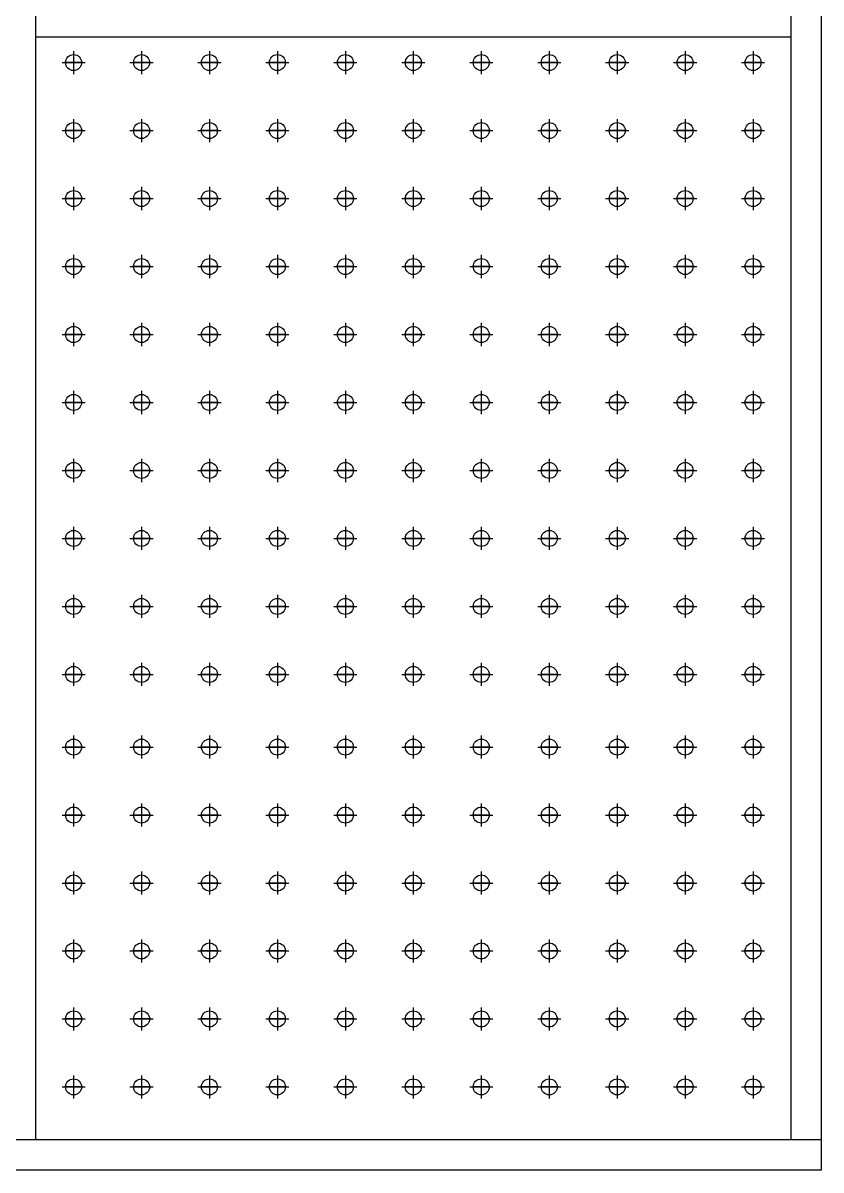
# Model space of a CAD drawing. Header units: millimetres. Extents: x 0 to 25222, y 0 to 17836.
# Drawn here: x 8906 to 9963, y 11419 to 12938 of the extents above; entities that cross this region are included whole.
import ezdxf

# ---------------------------------------------------------------- set-up
doc = ezdxf.new("R2010")
doc.units = ezdxf.units.MM
doc.linetypes.add('CENTER', pattern=[2, 1.25, -0.25, 0.25, -0.25])
doc.layers.add('CENTER', color=1, linetype='CENTER')

msp = doc.modelspace()

# ---------------------------------------------------------------- linework, layer by layer
at = {"color": 3}
for p, q in [((9963.1, 15019.1), (9963.1, 11419.1)), ((8923.1, 11459.1), (8923.1, 14979.1)), ((9923.1, 14979.1), (9923.1, 11459.1)), ((9923.1, 12919.1), (8923.1, 12919.1)), ((9963.1, 11459.1), (3533.1, 11459.1)), ((9963.1, 11419.1), (3493.1, 11419.1))]:
    msp.add_line(p, q, dxfattribs=at)
for centre in [(8973.1, 12885.3), (9063.1, 12885.3), (9153.1, 12885.3), (9243.1, 12885.3), (9333.1, 12885.3), (9423.1, 12885.3), (9513.1, 12885.3), (9603.1, 12885.3), (9693.1, 12885.3), (9783.1, 12885.3), (9873.1, 12885.3), (8973.1, 12795.3), (9063.1, 12795.3), (9153.1, 12795.3), (9243.1, 12795.3), (9333.1, 12795.3), (9423.1, 12795.3), (9513.1, 12795.3), (9603.1, 12795.3), (9693.1, 12795.3), (9783.1, 12795.3), (9873.1, 12795.3), (8973.1, 12705.3), (9063.1, 12705.3), (9153.1, 12705.3), (9243.1, 12705.3), (9333.1, 12705.3), (9423.1, 12705.3), (9513.1, 12705.3), (9603.1, 12705.3), (9693.1, 12705.3), (9783.1, 12705.3), (9873.1, 12705.3), (8973.1, 12615.3), (9063.1, 12615.3), (9153.1, 12615.3), (9243.1, 12615.3), (9333.1, 12615.3), (9423.1, 12615.3), (9513.1, 12615.3), (9603.1, 12615.3), (9693.1, 12615.3), (9783.1, 12615.3), (9873.1, 12615.3), (8973.1, 12525.3), (9063.1, 12525.3), (9153.1, 12525.3), (9243.1, 12525.3), (9333.1, 12525.3), (9423.1, 12525.3), (9513.1, 12525.3), (9603.1, 12525.3), (9693.1, 12525.3), (9783.1, 12525.3), (9873.1, 12525.3), (8973.1, 12435.3), (9063.1, 12435.3), (9153.1, 12435.3), (9243.1, 12435.3), (9333.1, 12435.3), (9423.1, 12435.3), (9513.1, 12435.3), (9603.1, 12435.3), (9693.1, 12435.3), (9783.1, 12435.3), (9873.1, 12435.3), (8973.1, 12345.3), (9063.1, 12345.3), (9153.1, 12345.3), (9243.1, 12345.3), (9333.1, 12345.3), (9423.1, 12345.3), (9513.1, 12345.3), (9603.1, 12345.3), (9693.1, 12345.3), (9783.1, 12345.3), (9873.1, 12345.3), (8973.1, 12255.3), (9063.1, 12255.3), (9153.1, 12255.3), (9243.1, 12255.3), (9333.1, 12255.3), (9423.1, 12255.3), (9513.1, 12255.3), (9603.1, 12255.3), (9693.1, 12255.3), (9783.1, 12255.3), (9873.1, 12255.3), (8973.1, 12165.3), (9063.1, 12165.3), (9153.1, 12165.3), (9243.1, 12165.3), (9333.1, 12165.3), (9423.1, 12165.3), (9513.1, 12165.3), (9603.1, 12165.3), (9693.1, 12165.3), (9783.1, 12165.3), (9873.1, 12165.3), (8973.1, 12075.3), (9063.1, 12075.3), (9153.1, 12075.3), (9243.1, 12075.3), (9333.1, 12075.3), (9423.1, 12075.3), (9513.1, 12075.3), (9603.1, 12075.3), (9693.1, 12075.3), (9783.1, 12075.3), (9873.1, 12075.3), (8973.1, 11979.1), (9063.1, 11979.1), (9153.1, 11979.1), (9243.1, 11979.1), (9333.1, 11979.1), (9423.1, 11979.1), (9513.1, 11979.1), (9603.1, 11979.1), (9693.1, 11979.1), (9783.1, 11979.1), (9873.1, 11979.1), (8973.1, 11889.1), (9063.1, 11889.1), (9153.1, 11889.1), (9243.1, 11889.1), (9333.1, 11889.1), (9423.1, 11889.1), (9513.1, 11889.1), (9603.1, 11889.1), (9693.1, 11889.1), (9783.1, 11889.1), (9873.1, 11889.1), (8973.1, 11799.1), (9063.1, 11799.1), (9153.1, 11799.1), (9243.1, 11799.1), (9333.1, 11799.1), (9423.1, 11799.1), (9513.1, 11799.1), (9603.1, 11799.1), (9693.1, 11799.1), (9783.1, 11799.1), (9873.1, 11799.1), (8973.1, 11709.1), (9063.1, 11709.1), (9153.1, 11709.1), (9243.1, 11709.1), (9333.1, 11709.1), (9423.1, 11709.1), (9513.1, 11709.1), (9603.1, 11709.1), (9693.1, 11709.1), (9783.1, 11709.1), (9873.1, 11709.1), (8973.1, 11619.1), (9063.1, 11619.1), (9153.1, 11619.1), (9243.1, 11619.1), (9333.1, 11619.1), (9423.1, 11619.1), (9513.1, 11619.1), (9603.1, 11619.1), (9693.1, 11619.1), (9783.1, 11619.1), (9873.1, 11619.1), (8973.1, 11529.1), (9063.1, 11529.1), (9153.1, 11529.1), (9243.1, 11529.1), (9333.1, 11529.1), (9423.1, 11529.1), (9513.1, 11529.1), (9603.1, 11529.1), (9693.1, 11529.1), (9783.1, 11529.1), (9873.1, 11529.1)]:
    msp.add_circle(centre, 10.6)
at = {"layer": 'CENTER', "linetype": 'CENTER', "ltscale": 50}
for p, q in [((8973.1, 12900.6), (8973.1, 12870)), ((8973.1, 12897.1), (8973.1, 12873.5)), ((9063.1, 12900.6), (9063.1, 12870)), ((9063.1, 12897.1), (9063.1, 12873.5)), ((9153.1, 12900.6), (9153.1, 12870)), ((9153.1, 12897.1), (9153.1, 12873.5)), ((9243.1, 12900.6), (9243.1, 12870)), ((9243.1, 12897.1), (9243.1, 12873.5)), ((9333.1, 12900.6), (9333.1, 12870)), ((9333.1, 12897.1), (9333.1, 12873.5)), ((9423.1, 12900.6), (9423.1, 12870)), ((9423.1, 12897.1), (9423.1, 12873.5)), ((9513.1, 12900.6), (9513.1, 12870)), ((9513.1, 12897.1), (9513.1, 12873.5)), ((9603.1, 12900.6), (9603.1, 12870)), ((9603.1, 12897.1), (9603.1, 12873.5)), ((9693.1, 12900.6), (9693.1, 12870)), ((9693.1, 12897.1), (9693.1, 12873.5)), ((9783.1, 12900.6), (9783.1, 12870)), ((9783.1, 12897.1), (9783.1, 12873.5)), ((9873.1, 12900.6), (9873.1, 12870)), ((9873.1, 12897.1), (9873.1, 12873.5)), ((8957.8, 12885.3), (8988.4, 12885.3)), ((8984.9, 12885.3), (8961.4, 12885.3)), ((8961.4, 12885.3), (8984.9, 12885.3)), ((8984.9, 12885.3), (8961.4, 12885.3)), ((9047.8, 12885.3), (9078.4, 12885.3)), ((9074.9, 12885.3), (9051.4, 12885.3)), ((9051.4, 12885.3), (9074.9, 12885.3)), ((9074.9, 12885.3), (9051.4, 12885.3)), ((9137.8, 12885.3), (9168.4, 12885.3)), ((9164.9, 12885.3), (9141.4, 12885.3)), ((9141.4, 12885.3), (9164.9, 12885.3)), ((9164.9, 12885.3), (9141.4, 12885.3)), ((9227.8, 12885.3), (9258.4, 12885.3)), ((9254.9, 12885.3), (9231.4, 12885.3)), ((9231.4, 12885.3), (9254.9, 12885.3)), ((9254.9, 12885.3), (9231.4, 12885.3)), ((9317.8, 12885.3), (9348.4, 12885.3)), ((9344.9, 12885.3), (9321.4, 12885.3)), ((9321.4, 12885.3), (9344.9, 12885.3)), ((9344.9, 12885.3), (9321.4, 12885.3)), ((9407.8, 12885.3), (9438.4, 12885.3)), ((9434.9, 12885.3), (9411.4, 12885.3)), ((9411.4, 12885.3), (9434.9, 12885.3)), ((9434.9, 12885.3), (9411.4, 12885.3)), ((9497.8, 12885.3), (9528.4, 12885.3)), ((9524.9, 12885.3), (9501.4, 12885.3)), ((9501.4, 12885.3), (9524.9, 12885.3)), ((9524.9, 12885.3), (9501.4, 12885.3)), ((9587.8, 12885.3), (9618.4, 12885.3)), ((9614.9, 12885.3), (9591.4, 12885.3)), ((9591.4, 12885.3), (9614.9, 12885.3)), ((9614.9, 12885.3), (9591.4, 12885.3)), ((9677.8, 12885.3), (9708.4, 12885.3)), ((9704.9, 12885.3), (9681.4, 12885.3)), ((9681.4, 12885.3), (9704.9, 12885.3)), ((9704.9, 12885.3), (9681.4, 12885.3)), ((9767.8, 12885.3), (9798.4, 12885.3)), ((9794.9, 12885.3), (9771.4, 12885.3)), ((9771.4, 12885.3), (9794.9, 12885.3)), ((9794.9, 12885.3), (9771.4, 12885.3)), ((9857.8, 12885.3), (9888.4, 12885.3)), ((9884.9, 12885.3), (9861.4, 12885.3)), ((9861.4, 12885.3), (9884.9, 12885.3)), ((9884.9, 12885.3), (9861.4, 12885.3)), ((8973.1, 12810.6), (8973.1, 12780)), ((8973.1, 12807.1), (8973.1, 12783.5)), ((9063.1, 12810.6), (9063.1, 12780)), ((9063.1, 12807.1), (9063.1, 12783.5)), ((9153.1, 12810.6), (9153.1, 12780)), ((9153.1, 12807.1), (9153.1, 12783.5)), ((9243.1, 12810.6), (9243.1, 12780)), ((9243.1, 12807.1), (9243.1, 12783.5)), ((9333.1, 12810.6), (9333.1, 12780)), ((9333.1, 12807.1), (9333.1, 12783.5)), ((9423.1, 12810.6), (9423.1, 12780)), ((9423.1, 12807.1), (9423.1, 12783.5)), ((9513.1, 12810.6), (9513.1, 12780)), ((9513.1, 12807.1), (9513.1, 12783.5)), ((9603.1, 12810.6), (9603.1, 12780)), ((9603.1, 12807.1), (9603.1, 12783.5)), ((9693.1, 12810.6), (9693.1, 12780)), ((9693.1, 12807.1), (9693.1, 12783.5)), ((9783.1, 12810.6), (9783.1, 12780)), ((9783.1, 12807.1), (9783.1, 12783.5)), ((9873.1, 12810.6), (9873.1, 12780)), ((9873.1, 12807.1), (9873.1, 12783.5)), ((8957.8, 12795.3), (8988.4, 12795.3)), ((8984.9, 12795.3), (8961.4, 12795.3)), ((8961.4, 12795.3), (8984.9, 12795.3)), ((8984.9, 12795.3), (8961.4, 12795.3)), ((9047.8, 12795.3), (9078.4, 12795.3)), ((9074.9, 12795.3), (9051.4, 12795.3)), ((9051.4, 12795.3), (9074.9, 12795.3)), ((9074.9, 12795.3), (9051.4, 12795.3)), ((9137.8, 12795.3), (9168.4, 12795.3)), ((9164.9, 12795.3), (9141.4, 12795.3)), ((9141.4, 12795.3), (9164.9, 12795.3)), ((9164.9, 12795.3), (9141.4, 12795.3)), ((9227.8, 12795.3), (9258.4, 12795.3)), ((9254.9, 12795.3), (9231.4, 12795.3)), ((9231.4, 12795.3), (9254.9, 12795.3)), ((9254.9, 12795.3), (9231.4, 12795.3)), ((9317.8, 12795.3), (9348.4, 12795.3)), ((9344.9, 12795.3), (9321.4, 12795.3)), ((9321.4, 12795.3), (9344.9, 12795.3)), ((9344.9, 12795.3), (9321.4, 12795.3)), ((9407.8, 12795.3), (9438.4, 12795.3)), ((9434.9, 12795.3), (9411.4, 12795.3)), ((9411.4, 12795.3), (9434.9, 12795.3)), ((9434.9, 12795.3), (9411.4, 12795.3)), ((9497.8, 12795.3), (9528.4, 12795.3)), ((9524.9, 12795.3), (9501.4, 12795.3)), ((9501.4, 12795.3), (9524.9, 12795.3)), ((9524.9, 12795.3), (9501.4, 12795.3)), ((9587.8, 12795.3), (9618.4, 12795.3)), ((9614.9, 12795.3), (9591.4, 12795.3)), ((9591.4, 12795.3), (9614.9, 12795.3)), ((9614.9, 12795.3), (9591.4, 12795.3)), ((9677.8, 12795.3), (9708.4, 12795.3)), ((9704.9, 12795.3), (9681.4, 12795.3)), ((9681.4, 12795.3), (9704.9, 12795.3)), ((9704.9, 12795.3), (9681.4, 12795.3)), ((9767.8, 12795.3), (9798.4, 12795.3)), ((9794.9, 12795.3), (9771.4, 12795.3)), ((9771.4, 12795.3), (9794.9, 12795.3)), ((9794.9, 12795.3), (9771.4, 12795.3)), ((9857.8, 12795.3), (9888.4, 12795.3)), ((9884.9, 12795.3), (9861.4, 12795.3)), ((9861.4, 12795.3), (9884.9, 12795.3)), ((9884.9, 12795.3), (9861.4, 12795.3)), ((8973.1, 12720.6), (8973.1, 12690)), ((8973.1, 12717.1), (8973.1, 12693.5)), ((9063.1, 12720.6), (9063.1, 12690)), ((9063.1, 12717.1), (9063.1, 12693.5)), ((9153.1, 12720.6), (9153.1, 12690)), ((9153.1, 12717.1), (9153.1, 12693.5)), ((9243.1, 12720.6), (9243.1, 12690)), ((9243.1, 12717.1), (9243.1, 12693.5)), ((9333.1, 12720.6), (9333.1, 12690)), ((9333.1, 12717.1), (9333.1, 12693.5)), ((9423.1, 12720.6), (9423.1, 12690)), ((9423.1, 12717.1), (9423.1, 12693.5)), ((9513.1, 12720.6), (9513.1, 12690)), ((9513.1, 12717.1), (9513.1, 12693.5)), ((9603.1, 12720.6), (9603.1, 12690)), ((9603.1, 12717.1), (9603.1, 12693.5)), ((9693.1, 12720.6), (9693.1, 12690)), ((9693.1, 12717.1), (9693.1, 12693.5)), ((9783.1, 12720.6), (9783.1, 12690)), ((9783.1, 12717.1), (9783.1, 12693.5)), ((9873.1, 12720.6), (9873.1, 12690)), ((9873.1, 12717.1), (9873.1, 12693.5)), ((8957.8, 12705.3), (8988.4, 12705.3)), ((8984.9, 12705.3), (8961.4, 12705.3)), ((8961.4, 12705.3), (8984.9, 12705.3)), ((8984.9, 12705.3), (8961.4, 12705.3)), ((9047.8, 12705.3), (9078.4, 12705.3)), ((9074.9, 12705.3), (9051.4, 12705.3)), ((9051.4, 12705.3), (9074.9, 12705.3)), ((9074.9, 12705.3), (9051.4, 12705.3)), ((9137.8, 12705.3), (9168.4, 12705.3)), ((9164.9, 12705.3), (9141.4, 12705.3)), ((9141.4, 12705.3), (9164.9, 12705.3)), ((9164.9, 12705.3), (9141.4, 12705.3)), ((9227.8, 12705.3), (9258.4, 12705.3)), ((9254.9, 12705.3), (9231.4, 12705.3)), ((9231.4, 12705.3), (9254.9, 12705.3)), ((9254.9, 12705.3), (9231.4, 12705.3)), ((9317.8, 12705.3), (9348.4, 12705.3)), ((9344.9, 12705.3), (9321.4, 12705.3)), ((9321.4, 12705.3), (9344.9, 12705.3)), ((9344.9, 12705.3), (9321.4, 12705.3)), ((9407.8, 12705.3), (9438.4, 12705.3)), ((9434.9, 12705.3), (9411.4, 12705.3)), ((9411.4, 12705.3), (9434.9, 12705.3)), ((9434.9, 12705.3), (9411.4, 12705.3)), ((9497.8, 12705.3), (9528.4, 12705.3)), ((9524.9, 12705.3), (9501.4, 12705.3)), ((9501.4, 12705.3), (9524.9, 12705.3)), ((9524.9, 12705.3), (9501.4, 12705.3)), ((9587.8, 12705.3), (9618.4, 12705.3)), ((9614.9, 12705.3), (9591.4, 12705.3)), ((9591.4, 12705.3), (9614.9, 12705.3)), ((9614.9, 12705.3), (9591.4, 12705.3)), ((9677.8, 12705.3), (9708.4, 12705.3)), ((9704.9, 12705.3), (9681.4, 12705.3)), ((9681.4, 12705.3), (9704.9, 12705.3)), ((9704.9, 12705.3), (9681.4, 12705.3)), ((9767.8, 12705.3), (9798.4, 12705.3)), ((9794.9, 12705.3), (9771.4, 12705.3)), ((9771.4, 12705.3), (9794.9, 12705.3)), ((9794.9, 12705.3), (9771.4, 12705.3)), ((9857.8, 12705.3), (9888.4, 12705.3)), ((9884.9, 12705.3), (9861.4, 12705.3)), ((9861.4, 12705.3), (9884.9, 12705.3)), ((9884.9, 12705.3), (9861.4, 12705.3)), ((8973.1, 12630.6), (8973.1, 12600)), ((8973.1, 12627.1), (8973.1, 12603.5)), ((9063.1, 12630.6), (9063.1, 12600)), ((9063.1, 12627.1), (9063.1, 12603.5)), ((9153.1, 12630.6), (9153.1, 12600)), ((9153.1, 12627.1), (9153.1, 12603.5)), ((9243.1, 12630.6), (9243.1, 12600)), ((9243.1, 12627.1), (9243.1, 12603.5)), ((9333.1, 12630.6), (9333.1, 12600)), ((9333.1, 12627.1), (9333.1, 12603.5)), ((9423.1, 12630.6), (9423.1, 12600)), ((9423.1, 12627.1), (9423.1, 12603.5)), ((9513.1, 12630.6), (9513.1, 12600)), ((9513.1, 12627.1), (9513.1, 12603.5)), ((9603.1, 12630.6), (9603.1, 12600)), ((9603.1, 12627.1), (9603.1, 12603.5)), ((9693.1, 12630.6), (9693.1, 12600)), ((9693.1, 12627.1), (9693.1, 12603.5)), ((9783.1, 12630.6), (9783.1, 12600)), ((9783.1, 12627.1), (9783.1, 12603.5)), ((9873.1, 12630.6), (9873.1, 12600)), ((9873.1, 12627.1), (9873.1, 12603.5)), ((8957.8, 12615.3), (8988.4, 12615.3)), ((8984.9, 12615.3), (8961.4, 12615.3)), ((8961.4, 12615.3), (8984.9, 12615.3)), ((8984.9, 12615.3), (8961.4, 12615.3)), ((9047.8, 12615.3), (9078.4, 12615.3)), ((9074.9, 12615.3), (9051.4, 12615.3)), ((9051.4, 12615.3), (9074.9, 12615.3)), ((9074.9, 12615.3), (9051.4, 12615.3)), ((9137.8, 12615.3), (9168.4, 12615.3)), ((9164.9, 12615.3), (9141.4, 12615.3)), ((9141.4, 12615.3), (9164.9, 12615.3)), ((9164.9, 12615.3), (9141.4, 12615.3)), ((9227.8, 12615.3), (9258.4, 12615.3)), ((9254.9, 12615.3), (9231.4, 12615.3)), ((9231.4, 12615.3), (9254.9, 12615.3)), ((9254.9, 12615.3), (9231.4, 12615.3)), ((9317.8, 12615.3), (9348.4, 12615.3)), ((9344.9, 12615.3), (9321.4, 12615.3)), ((9321.4, 12615.3), (9344.9, 12615.3)), ((9344.9, 12615.3), (9321.4, 12615.3)), ((9407.8, 12615.3), (9438.4, 12615.3)), ((9434.9, 12615.3), (9411.4, 12615.3)), ((9411.4, 12615.3), (9434.9, 12615.3)), ((9434.9, 12615.3), (9411.4, 12615.3)), ((9497.8, 12615.3), (9528.4, 12615.3)), ((9524.9, 12615.3), (9501.4, 12615.3)), ((9501.4, 12615.3), (9524.9, 12615.3)), ((9524.9, 12615.3), (9501.4, 12615.3)), ((9587.8, 12615.3), (9618.4, 12615.3)), ((9614.9, 12615.3), (9591.4, 12615.3)), ((9591.4, 12615.3), (9614.9, 12615.3)), ((9614.9, 12615.3), (9591.4, 12615.3)), ((9677.8, 12615.3), (9708.4, 12615.3)), ((9704.9, 12615.3), (9681.4, 12615.3)), ((9681.4, 12615.3), (9704.9, 12615.3)), ((9704.9, 12615.3), (9681.4, 12615.3)), ((9767.8, 12615.3), (9798.4, 12615.3)), ((9794.9, 12615.3), (9771.4, 12615.3)), ((9771.4, 12615.3), (9794.9, 12615.3)), ((9794.9, 12615.3), (9771.4, 12615.3)), ((9857.8, 12615.3), (9888.4, 12615.3)), ((9884.9, 12615.3), (9861.4, 12615.3)), ((9861.4, 12615.3), (9884.9, 12615.3)), ((9884.9, 12615.3), (9861.4, 12615.3)), ((8973.1, 12540.6), (8973.1, 12510)), ((8973.1, 12537.1), (8973.1, 12513.5)), ((9063.1, 12540.6), (9063.1, 12510)), ((9063.1, 12537.1), (9063.1, 12513.5)), ((9153.1, 12540.6), (9153.1, 12510)), ((9153.1, 12537.1), (9153.1, 12513.5)), ((9243.1, 12540.6), (9243.1, 12510)), ((9243.1, 12537.1), (9243.1, 12513.5)), ((9333.1, 12540.6), (9333.1, 12510)), ((9333.1, 12537.1), (9333.1, 12513.5)), ((9423.1, 12540.6), (9423.1, 12510)), ((9423.1, 12537.1), (9423.1, 12513.5)), ((9513.1, 12540.6), (9513.1, 12510)), ((9513.1, 12537.1), (9513.1, 12513.5)), ((9603.1, 12540.6), (9603.1, 12510)), ((9603.1, 12537.1), (9603.1, 12513.5)), ((9693.1, 12540.6), (9693.1, 12510)), ((9693.1, 12537.1), (9693.1, 12513.5)), ((9783.1, 12540.6), (9783.1, 12510)), ((9783.1, 12537.1), (9783.1, 12513.5)), ((9873.1, 12540.6), (9873.1, 12510)), ((9873.1, 12537.1), (9873.1, 12513.5)), ((8957.8, 12525.3), (8988.4, 12525.3)), ((8984.9, 12525.3), (8961.4, 12525.3)), ((8961.4, 12525.3), (8984.9, 12525.3)), ((8984.9, 12525.3), (8961.4, 12525.3)), ((9047.8, 12525.3), (9078.4, 12525.3)), ((9074.9, 12525.3), (9051.4, 12525.3)), ((9051.4, 12525.3), (9074.9, 12525.3)), ((9074.9, 12525.3), (9051.4, 12525.3)), ((9137.8, 12525.3), (9168.4, 12525.3)), ((9164.9, 12525.3), (9141.4, 12525.3)), ((9141.4, 12525.3), (9164.9, 12525.3)), ((9164.9, 12525.3), (9141.4, 12525.3)), ((9227.8, 12525.3), (9258.4, 12525.3)), ((9254.9, 12525.3), (9231.4, 12525.3)), ((9231.4, 12525.3), (9254.9, 12525.3)), ((9254.9, 12525.3), (9231.4, 12525.3)), ((9317.8, 12525.3), (9348.4, 12525.3)), ((9344.9, 12525.3), (9321.4, 12525.3)), ((9321.4, 12525.3), (9344.9, 12525.3)), ((9344.9, 12525.3), (9321.4, 12525.3)), ((9407.8, 12525.3), (9438.4, 12525.3)), ((9434.9, 12525.3), (9411.4, 12525.3)), ((9411.4, 12525.3), (9434.9, 12525.3)), ((9434.9, 12525.3), (9411.4, 12525.3)), ((9497.8, 12525.3), (9528.4, 12525.3)), ((9524.9, 12525.3), (9501.4, 12525.3)), ((9501.4, 12525.3), (9524.9, 12525.3)), ((9524.9, 12525.3), (9501.4, 12525.3)), ((9587.8, 12525.3), (9618.4, 12525.3)), ((9614.9, 12525.3), (9591.4, 12525.3)), ((9591.4, 12525.3), (9614.9, 12525.3)), ((9614.9, 12525.3), (9591.4, 12525.3)), ((9677.8, 12525.3), (9708.4, 12525.3)), ((9704.9, 12525.3), (9681.4, 12525.3)), ((9681.4, 12525.3), (9704.9, 12525.3)), ((9704.9, 12525.3), (9681.4, 12525.3)), ((9767.8, 12525.3), (9798.4, 12525.3)), ((9794.9, 12525.3), (9771.4, 12525.3)), ((9771.4, 12525.3), (9794.9, 12525.3)), ((9794.9, 12525.3), (9771.4, 12525.3)), ((9857.8, 12525.3), (9888.4, 12525.3)), ((9884.9, 12525.3), (9861.4, 12525.3)), ((9861.4, 12525.3), (9884.9, 12525.3)), ((9884.9, 12525.3), (9861.4, 12525.3)), ((8973.1, 12450.6), (8973.1, 12420)), ((8973.1, 12447.1), (8973.1, 12423.5)), ((9063.1, 12450.6), (9063.1, 12420)), ((9063.1, 12447.1), (9063.1, 12423.5)), ((9153.1, 12450.6), (9153.1, 12420)), ((9153.1, 12447.1), (9153.1, 12423.5)), ((9243.1, 12450.6), (9243.1, 12420)), ((9243.1, 12447.1), (9243.1, 12423.5)), ((9333.1, 12450.6), (9333.1, 12420)), ((9333.1, 12447.1), (9333.1, 12423.5)), ((9423.1, 12450.6), (9423.1, 12420)), ((9423.1, 12447.1), (9423.1, 12423.5)), ((9513.1, 12450.6), (9513.1, 12420)), ((9513.1, 12447.1), (9513.1, 12423.5)), ((9603.1, 12450.6), (9603.1, 12420)), ((9603.1, 12447.1), (9603.1, 12423.5)), ((9693.1, 12450.6), (9693.1, 12420)), ((9693.1, 12447.1), (9693.1, 12423.5)), ((9783.1, 12450.6), (9783.1, 12420)), ((9783.1, 12447.1), (9783.1, 12423.5)), ((9873.1, 12450.6), (9873.1, 12420)), ((9873.1, 12447.1), (9873.1, 12423.5)), ((8957.8, 12435.3), (8988.4, 12435.3)), ((8984.9, 12435.3), (8961.4, 12435.3)), ((8961.4, 12435.3), (8984.9, 12435.3)), ((8984.9, 12435.3), (8961.4, 12435.3)), ((9047.8, 12435.3), (9078.4, 12435.3)), ((9074.9, 12435.3), (9051.4, 12435.3)), ((9051.4, 12435.3), (9074.9, 12435.3)), ((9074.9, 12435.3), (9051.4, 12435.3)), ((9137.8, 12435.3), (9168.4, 12435.3)), ((9164.9, 12435.3), (9141.4, 12435.3)), ((9141.4, 12435.3), (9164.9, 12435.3)), ((9164.9, 12435.3), (9141.4, 12435.3)), ((9227.8, 12435.3), (9258.4, 12435.3)), ((9254.9, 12435.3), (9231.4, 12435.3)), ((9231.4, 12435.3), (9254.9, 12435.3)), ((9254.9, 12435.3), (9231.4, 12435.3)), ((9317.8, 12435.3), (9348.4, 12435.3)), ((9344.9, 12435.3), (9321.4, 12435.3)), ((9321.4, 12435.3), (9344.9, 12435.3)), ((9344.9, 12435.3), (9321.4, 12435.3)), ((9407.8, 12435.3), (9438.4, 12435.3)), ((9434.9, 12435.3), (9411.4, 12435.3)), ((9411.4, 12435.3), (9434.9, 12435.3)), ((9434.9, 12435.3), (9411.4, 12435.3)), ((9497.8, 12435.3), (9528.4, 12435.3)), ((9524.9, 12435.3), (9501.4, 12435.3)), ((9501.4, 12435.3), (9524.9, 12435.3)), ((9524.9, 12435.3), (9501.4, 12435.3)), ((9587.8, 12435.3), (9618.4, 12435.3)), ((9614.9, 12435.3), (9591.4, 12435.3)), ((9591.4, 12435.3), (9614.9, 12435.3)), ((9614.9, 12435.3), (9591.4, 12435.3)), ((9677.8, 12435.3), (9708.4, 12435.3)), ((9704.9, 12435.3), (9681.4, 12435.3)), ((9681.4, 12435.3), (9704.9, 12435.3)), ((9704.9, 12435.3), (9681.4, 12435.3)), ((9767.8, 12435.3), (9798.4, 12435.3)), ((9794.9, 12435.3), (9771.4, 12435.3)), ((9771.4, 12435.3), (9794.9, 12435.3)), ((9794.9, 12435.3), (9771.4, 12435.3)), ((9857.8, 12435.3), (9888.4, 12435.3)), ((9884.9, 12435.3), (9861.4, 12435.3)), ((9861.4, 12435.3), (9884.9, 12435.3)), ((9884.9, 12435.3), (9861.4, 12435.3)), ((8973.1, 12360.6), (8973.1, 12330)), ((8973.1, 12357.1), (8973.1, 12333.5)), ((9063.1, 12360.6), (9063.1, 12330)), ((9063.1, 12357.1), (9063.1, 12333.5)), ((9153.1, 12360.6), (9153.1, 12330)), ((9153.1, 12357.1), (9153.1, 12333.5)), ((9243.1, 12360.6), (9243.1, 12330)), ((9243.1, 12357.1), (9243.1, 12333.5)), ((9333.1, 12360.6), (9333.1, 12330)), ((9333.1, 12357.1), (9333.1, 12333.5)), ((9423.1, 12360.6), (9423.1, 12330)), ((9423.1, 12357.1), (9423.1, 12333.5)), ((9513.1, 12360.6), (9513.1, 12330)), ((9513.1, 12357.1), (9513.1, 12333.5)), ((9603.1, 12360.6), (9603.1, 12330)), ((9603.1, 12357.1), (9603.1, 12333.5)), ((9693.1, 12360.6), (9693.1, 12330)), ((9693.1, 12357.1), (9693.1, 12333.5)), ((9783.1, 12360.6), (9783.1, 12330)), ((9783.1, 12357.1), (9783.1, 12333.5)), ((9873.1, 12360.6), (9873.1, 12330)), ((9873.1, 12357.1), (9873.1, 12333.5)), ((8957.8, 12345.3), (8988.4, 12345.3)), ((8984.9, 12345.3), (8961.4, 12345.3)), ((8961.4, 12345.3), (8984.9, 12345.3)), ((8984.9, 12345.3), (8961.4, 12345.3)), ((9047.8, 12345.3), (9078.4, 12345.3)), ((9074.9, 12345.3), (9051.4, 12345.3)), ((9051.4, 12345.3), (9074.9, 12345.3)), ((9074.9, 12345.3), (9051.4, 12345.3)), ((9137.8, 12345.3), (9168.4, 12345.3)), ((9164.9, 12345.3), (9141.4, 12345.3)), ((9141.4, 12345.3), (9164.9, 12345.3)), ((9164.9, 12345.3), (9141.4, 12345.3)), ((9227.8, 12345.3), (9258.4, 12345.3)), ((9254.9, 12345.3), (9231.4, 12345.3)), ((9231.4, 12345.3), (9254.9, 12345.3)), ((9254.9, 12345.3), (9231.4, 12345.3)), ((9317.8, 12345.3), (9348.4, 12345.3)), ((9344.9, 12345.3), (9321.4, 12345.3)), ((9321.4, 12345.3), (9344.9, 12345.3)), ((9344.9, 12345.3), (9321.4, 12345.3)), ((9407.8, 12345.3), (9438.4, 12345.3)), ((9434.9, 12345.3), (9411.4, 12345.3)), ((9411.4, 12345.3), (9434.9, 12345.3)), ((9434.9, 12345.3), (9411.4, 12345.3)), ((9497.8, 12345.3), (9528.4, 12345.3)), ((9524.9, 12345.3), (9501.4, 12345.3)), ((9501.4, 12345.3), (9524.9, 12345.3)), ((9524.9, 12345.3), (9501.4, 12345.3)), ((9587.8, 12345.3), (9618.4, 12345.3)), ((9614.9, 12345.3), (9591.4, 12345.3)), ((9591.4, 12345.3), (9614.9, 12345.3)), ((9614.9, 12345.3), (9591.4, 12345.3)), ((9677.8, 12345.3), (9708.4, 12345.3)), ((9704.9, 12345.3), (9681.4, 12345.3)), ((9681.4, 12345.3), (9704.9, 12345.3)), ((9704.9, 12345.3), (9681.4, 12345.3)), ((9767.8, 12345.3), (9798.4, 12345.3)), ((9794.9, 12345.3), (9771.4, 12345.3)), ((9771.4, 12345.3), (9794.9, 12345.3)), ((9794.9, 12345.3), (9771.4, 12345.3)), ((9857.8, 12345.3), (9888.4, 12345.3)), ((9884.9, 12345.3), (9861.4, 12345.3)), ((9861.4, 12345.3), (9884.9, 12345.3)), ((9884.9, 12345.3), (9861.4, 12345.3)), ((8973.1, 12270.6), (8973.1, 12240)), ((8973.1, 12267.1), (8973.1, 12243.5)), ((9063.1, 12270.6), (9063.1, 12240)), ((9063.1, 12267.1), (9063.1, 12243.5)), ((9153.1, 12270.6), (9153.1, 12240)), ((9153.1, 12267.1), (9153.1, 12243.5)), ((9243.1, 12270.6), (9243.1, 12240)), ((9243.1, 12267.1), (9243.1, 12243.5)), ((9333.1, 12270.6), (9333.1, 12240)), ((9333.1, 12267.1), (9333.1, 12243.5)), ((9423.1, 12270.6), (9423.1, 12240)), ((9423.1, 12267.1), (9423.1, 12243.5)), ((9513.1, 12270.6), (9513.1, 12240)), ((9513.1, 12267.1), (9513.1, 12243.5)), ((9603.1, 12270.6), (9603.1, 12240)), ((9603.1, 12267.1), (9603.1, 12243.5)), ((9693.1, 12270.6), (9693.1, 12240)), ((9693.1, 12267.1), (9693.1, 12243.5)), ((9783.1, 12270.6), (9783.1, 12240)), ((9783.1, 12267.1), (9783.1, 12243.5)), ((9873.1, 12270.6), (9873.1, 12240)), ((9873.1, 12267.1), (9873.1, 12243.5)), ((8957.8, 12255.3), (8988.4, 12255.3)), ((8984.9, 12255.3), (8961.4, 12255.3)), ((8961.4, 12255.3), (8984.9, 12255.3)), ((8984.9, 12255.3), (8961.4, 12255.3)), ((9047.8, 12255.3), (9078.4, 12255.3)), ((9074.9, 12255.3), (9051.4, 12255.3)), ((9051.4, 12255.3), (9074.9, 12255.3)), ((9074.9, 12255.3), (9051.4, 12255.3)), ((9137.8, 12255.3), (9168.4, 12255.3)), ((9164.9, 12255.3), (9141.4, 12255.3)), ((9141.4, 12255.3), (9164.9, 12255.3)), ((9164.9, 12255.3), (9141.4, 12255.3)), ((9227.8, 12255.3), (9258.4, 12255.3)), ((9254.9, 12255.3), (9231.4, 12255.3)), ((9231.4, 12255.3), (9254.9, 12255.3)), ((9254.9, 12255.3), (9231.4, 12255.3)), ((9317.8, 12255.3), (9348.4, 12255.3)), ((9344.9, 12255.3), (9321.4, 12255.3)), ((9321.4, 12255.3), (9344.9, 12255.3)), ((9344.9, 12255.3), (9321.4, 12255.3)), ((9407.8, 12255.3), (9438.4, 12255.3)), ((9434.9, 12255.3), (9411.4, 12255.3)), ((9411.4, 12255.3), (9434.9, 12255.3)), ((9434.9, 12255.3), (9411.4, 12255.3)), ((9497.8, 12255.3), (9528.4, 12255.3)), ((9524.9, 12255.3), (9501.4, 12255.3)), ((9501.4, 12255.3), (9524.9, 12255.3)), ((9524.9, 12255.3), (9501.4, 12255.3)), ((9587.8, 12255.3), (9618.4, 12255.3)), ((9614.9, 12255.3), (9591.4, 12255.3)), ((9591.4, 12255.3), (9614.9, 12255.3)), ((9614.9, 12255.3), (9591.4, 12255.3)), ((9677.8, 12255.3), (9708.4, 12255.3)), ((9704.9, 12255.3), (9681.4, 12255.3)), ((9681.4, 12255.3), (9704.9, 12255.3)), ((9704.9, 12255.3), (9681.4, 12255.3)), ((9767.8, 12255.3), (9798.4, 12255.3)), ((9794.9, 12255.3), (9771.4, 12255.3)), ((9771.4, 12255.3), (9794.9, 12255.3)), ((9794.9, 12255.3), (9771.4, 12255.3)), ((9857.8, 12255.3), (9888.4, 12255.3)), ((9884.9, 12255.3), (9861.4, 12255.3)), ((9861.4, 12255.3), (9884.9, 12255.3)), ((9884.9, 12255.3), (9861.4, 12255.3)), ((8973.1, 12180.6), (8973.1, 12150)), ((9063.1, 12180.6), (9063.1, 12150)), ((9153.1, 12180.6), (9153.1, 12150)), ((9243.1, 12180.6), (9243.1, 12150)), ((9333.1, 12180.6), (9333.1, 12150)), ((9423.1, 12180.6), (9423.1, 12150)), ((9513.1, 12180.6), (9513.1, 12150)), ((9603.1, 12180.6), (9603.1, 12150)), ((9693.1, 12180.6), (9693.1, 12150)), ((9783.1, 12180.6), (9783.1, 12150)), ((9873.1, 12180.6), (9873.1, 12150)), ((8957.8, 12165.3), (8988.4, 12165.3)), ((8984.9, 12165.3), (8961.4, 12165.3)), ((8961.4, 12165.3), (8984.9, 12165.3)), ((8984.9, 12165.3), (8961.4, 12165.3)), ((8973.1, 12177.1), (8973.1, 12153.5)), ((9047.8, 12165.3), (9078.4, 12165.3)), ((9074.9, 12165.3), (9051.4, 12165.3)), ((9051.4, 12165.3), (9074.9, 12165.3)), ((9074.9, 12165.3), (9051.4, 12165.3)), ((9063.1, 12177.1), (9063.1, 12153.5)), ((9137.8, 12165.3), (9168.4, 12165.3)), ((9164.9, 12165.3), (9141.4, 12165.3)), ((9141.4, 12165.3), (9164.9, 12165.3)), ((9164.9, 12165.3), (9141.4, 12165.3)), ((9153.1, 12177.1), (9153.1, 12153.5)), ((9227.8, 12165.3), (9258.4, 12165.3)), ((9254.9, 12165.3), (9231.4, 12165.3)), ((9231.4, 12165.3), (9254.9, 12165.3)), ((9254.9, 12165.3), (9231.4, 12165.3)), ((9243.1, 12177.1), (9243.1, 12153.5)), ((9317.8, 12165.3), (9348.4, 12165.3)), ((9344.9, 12165.3), (9321.4, 12165.3)), ((9321.4, 12165.3), (9344.9, 12165.3)), ((9344.9, 12165.3), (9321.4, 12165.3)), ((9333.1, 12177.1), (9333.1, 12153.5)), ((9407.8, 12165.3), (9438.4, 12165.3)), ((9434.9, 12165.3), (9411.4, 12165.3)), ((9411.4, 12165.3), (9434.9, 12165.3)), ((9434.9, 12165.3), (9411.4, 12165.3)), ((9423.1, 12177.1), (9423.1, 12153.5)), ((9497.8, 12165.3), (9528.4, 12165.3)), ((9524.9, 12165.3), (9501.4, 12165.3)), ((9501.4, 12165.3), (9524.9, 12165.3)), ((9524.9, 12165.3), (9501.4, 12165.3)), ((9513.1, 12177.1), (9513.1, 12153.5)), ((9587.8, 12165.3), (9618.4, 12165.3)), ((9614.9, 12165.3), (9591.4, 12165.3)), ((9591.4, 12165.3), (9614.9, 12165.3)), ((9614.9, 12165.3), (9591.4, 12165.3)), ((9603.1, 12177.1), (9603.1, 12153.5)), ((9677.8, 12165.3), (9708.4, 12165.3)), ((9704.9, 12165.3), (9681.4, 12165.3)), ((9681.4, 12165.3), (9704.9, 12165.3)), ((9704.9, 12165.3), (9681.4, 12165.3)), ((9693.1, 12177.1), (9693.1, 12153.5)), ((9767.8, 12165.3), (9798.4, 12165.3)), ((9794.9, 12165.3), (9771.4, 12165.3)), ((9771.4, 12165.3), (9794.9, 12165.3)), ((9794.9, 12165.3), (9771.4, 12165.3)), ((9783.1, 12177.1), (9783.1, 12153.5)), ((9857.8, 12165.3), (9888.4, 12165.3)), ((9884.9, 12165.3), (9861.4, 12165.3)), ((9861.4, 12165.3), (9884.9, 12165.3)), ((9884.9, 12165.3), (9861.4, 12165.3)), ((9873.1, 12177.1), (9873.1, 12153.5)), ((8973.1, 12090.6), (8973.1, 12060)), ((9063.1, 12090.6), (9063.1, 12060)), ((9153.1, 12090.6), (9153.1, 12060)), ((9243.1, 12090.6), (9243.1, 12060)), ((9333.1, 12090.6), (9333.1, 12060)), ((9423.1, 12090.6), (9423.1, 12060)), ((9513.1, 12090.6), (9513.1, 12060)), ((9603.1, 12090.6), (9603.1, 12060)), ((9693.1, 12090.6), (9693.1, 12060)), ((9783.1, 12090.6), (9783.1, 12060)), ((9873.1, 12090.6), (9873.1, 12060)), ((8957.8, 12075.3), (8988.4, 12075.3)), ((8984.9, 12075.3), (8961.4, 12075.3)), ((8961.4, 12075.3), (8984.9, 12075.3)), ((8984.9, 12075.3), (8961.4, 12075.3)), ((8973.1, 12087.1), (8973.1, 12063.5)), ((9047.8, 12075.3), (9078.4, 12075.3)), ((9074.9, 12075.3), (9051.4, 12075.3)), ((9051.4, 12075.3), (9074.9, 12075.3)), ((9074.9, 12075.3), (9051.4, 12075.3)), ((9063.1, 12087.1), (9063.1, 12063.5)), ((9137.8, 12075.3), (9168.4, 12075.3)), ((9164.9, 12075.3), (9141.4, 12075.3)), ((9141.4, 12075.3), (9164.9, 12075.3)), ((9164.9, 12075.3), (9141.4, 12075.3)), ((9153.1, 12087.1), (9153.1, 12063.5)), ((9227.8, 12075.3), (9258.4, 12075.3)), ((9254.9, 12075.3), (9231.4, 12075.3)), ((9231.4, 12075.3), (9254.9, 12075.3)), ((9254.9, 12075.3), (9231.4, 12075.3)), ((9243.1, 12087.1), (9243.1, 12063.5)), ((9317.8, 12075.3), (9348.4, 12075.3)), ((9344.9, 12075.3), (9321.4, 12075.3)), ((9321.4, 12075.3), (9344.9, 12075.3)), ((9344.9, 12075.3), (9321.4, 12075.3)), ((9333.1, 12087.1), (9333.1, 12063.5)), ((9407.8, 12075.3), (9438.4, 12075.3)), ((9434.9, 12075.3), (9411.4, 12075.3)), ((9411.4, 12075.3), (9434.9, 12075.3)), ((9434.9, 12075.3), (9411.4, 12075.3)), ((9423.1, 12087.1), (9423.1, 12063.5)), ((9497.8, 12075.3), (9528.4, 12075.3)), ((9524.9, 12075.3), (9501.4, 12075.3)), ((9501.4, 12075.3), (9524.9, 12075.3)), ((9524.9, 12075.3), (9501.4, 12075.3)), ((9513.1, 12087.1), (9513.1, 12063.5)), ((9587.8, 12075.3), (9618.4, 12075.3)), ((9614.9, 12075.3), (9591.4, 12075.3)), ((9591.4, 12075.3), (9614.9, 12075.3)), ((9614.9, 12075.3), (9591.4, 12075.3)), ((9603.1, 12087.1), (9603.1, 12063.5)), ((9677.8, 12075.3), (9708.4, 12075.3)), ((9704.9, 12075.3), (9681.4, 12075.3)), ((9681.4, 12075.3), (9704.9, 12075.3)), ((9704.9, 12075.3), (9681.4, 12075.3)), ((9693.1, 12087.1), (9693.1, 12063.5)), ((9767.8, 12075.3), (9798.4, 12075.3)), ((9794.9, 12075.3), (9771.4, 12075.3)), ((9771.4, 12075.3), (9794.9, 12075.3)), ((9794.9, 12075.3), (9771.4, 12075.3)), ((9783.1, 12087.1), (9783.1, 12063.5)), ((9857.8, 12075.3), (9888.4, 12075.3)), ((9884.9, 12075.3), (9861.4, 12075.3)), ((9861.4, 12075.3), (9884.9, 12075.3)), ((9884.9, 12075.3), (9861.4, 12075.3)), ((9873.1, 12087.1), (9873.1, 12063.5)), ((8973.1, 11994.4), (8973.1, 11963.8)), ((8973.1, 11990.8), (8973.1, 11967.3)), ((9063.1, 11994.4), (9063.1, 11963.8)), ((9063.1, 11990.8), (9063.1, 11967.3)), ((9153.1, 11994.4), (9153.1, 11963.8)), ((9153.1, 11990.8), (9153.1, 11967.3)), ((9243.1, 11994.4), (9243.1, 11963.8)), ((9243.1, 11990.8), (9243.1, 11967.3)), ((9333.1, 11994.4), (9333.1, 11963.8)), ((9333.1, 11990.8), (9333.1, 11967.3)), ((9423.1, 11994.4), (9423.1, 11963.8)), ((9423.1, 11990.8), (9423.1, 11967.3)), ((9513.1, 11994.4), (9513.1, 11963.8)), ((9513.1, 11990.8), (9513.1, 11967.3)), ((9603.1, 11994.4), (9603.1, 11963.8)), ((9603.1, 11990.8), (9603.1, 11967.3)), ((9693.1, 11994.4), (9693.1, 11963.8)), ((9693.1, 11990.8), (9693.1, 11967.3)), ((9783.1, 11994.4), (9783.1, 11963.8)), ((9783.1, 11990.8), (9783.1, 11967.3)), ((9873.1, 11994.4), (9873.1, 11963.8)), ((9873.1, 11990.8), (9873.1, 11967.3)), ((8957.8, 11979.1), (8988.4, 11979.1)), ((8984.9, 11979.1), (8961.4, 11979.1)), ((8961.4, 11979.1), (8984.9, 11979.1)), ((8984.9, 11979.1), (8961.4, 11979.1)), ((9047.8, 11979.1), (9078.4, 11979.1)), ((9074.9, 11979.1), (9051.4, 11979.1)), ((9051.4, 11979.1), (9074.9, 11979.1)), ((9074.9, 11979.1), (9051.4, 11979.1)), ((9137.8, 11979.1), (9168.4, 11979.1)), ((9164.9, 11979.1), (9141.4, 11979.1)), ((9141.4, 11979.1), (9164.9, 11979.1)), ((9164.9, 11979.1), (9141.4, 11979.1)), ((9227.8, 11979.1), (9258.4, 11979.1)), ((9254.9, 11979.1), (9231.4, 11979.1)), ((9231.4, 11979.1), (9254.9, 11979.1)), ((9254.9, 11979.1), (9231.4, 11979.1)), ((9317.8, 11979.1), (9348.4, 11979.1)), ((9344.9, 11979.1), (9321.4, 11979.1)), ((9321.4, 11979.1), (9344.9, 11979.1)), ((9344.9, 11979.1), (9321.4, 11979.1)), ((9407.8, 11979.1), (9438.4, 11979.1)), ((9434.9, 11979.1), (9411.4, 11979.1)), ((9411.4, 11979.1), (9434.9, 11979.1)), ((9434.9, 11979.1), (9411.4, 11979.1)), ((9497.8, 11979.1), (9528.4, 11979.1)), ((9524.9, 11979.1), (9501.4, 11979.1)), ((9501.4, 11979.1), (9524.9, 11979.1)), ((9524.9, 11979.1), (9501.4, 11979.1)), ((9587.8, 11979.1), (9618.4, 11979.1)), ((9614.9, 11979.1), (9591.4, 11979.1)), ((9591.4, 11979.1), (9614.9, 11979.1)), ((9614.9, 11979.1), (9591.4, 11979.1)), ((9677.8, 11979.1), (9708.4, 11979.1)), ((9704.9, 11979.1), (9681.4, 11979.1)), ((9681.4, 11979.1), (9704.9, 11979.1)), ((9704.9, 11979.1), (9681.4, 11979.1)), ((9767.8, 11979.1), (9798.4, 11979.1)), ((9794.9, 11979.1), (9771.4, 11979.1)), ((9771.4, 11979.1), (9794.9, 11979.1)), ((9794.9, 11979.1), (9771.4, 11979.1)), ((9857.8, 11979.1), (9888.4, 11979.1)), ((9884.9, 11979.1), (9861.4, 11979.1)), ((9861.4, 11979.1), (9884.9, 11979.1)), ((9884.9, 11979.1), (9861.4, 11979.1)), ((8973.1, 11904.4), (8973.1, 11873.8)), ((8973.1, 11900.8), (8973.1, 11877.3)), ((9063.1, 11904.4), (9063.1, 11873.8)), ((9063.1, 11900.8), (9063.1, 11877.3)), ((9153.1, 11904.4), (9153.1, 11873.8)), ((9153.1, 11900.8), (9153.1, 11877.3)), ((9243.1, 11904.4), (9243.1, 11873.8)), ((9243.1, 11900.8), (9243.1, 11877.3)), ((9333.1, 11904.4), (9333.1, 11873.8)), ((9333.1, 11900.8), (9333.1, 11877.3)), ((9423.1, 11904.4), (9423.1, 11873.8)), ((9423.1, 11900.8), (9423.1, 11877.3)), ((9513.1, 11904.4), (9513.1, 11873.8)), ((9513.1, 11900.8), (9513.1, 11877.3)), ((9603.1, 11904.4), (9603.1, 11873.8)), ((9603.1, 11900.8), (9603.1, 11877.3)), ((9693.1, 11904.4), (9693.1, 11873.8)), ((9693.1, 11900.8), (9693.1, 11877.3)), ((9783.1, 11904.4), (9783.1, 11873.8)), ((9783.1, 11900.8), (9783.1, 11877.3)), ((9873.1, 11904.4), (9873.1, 11873.8)), ((9873.1, 11900.8), (9873.1, 11877.3)), ((8957.8, 11889.1), (8988.4, 11889.1)), ((8984.9, 11889.1), (8961.4, 11889.1)), ((8961.4, 11889.1), (8984.9, 11889.1)), ((8984.9, 11889.1), (8961.4, 11889.1)), ((9047.8, 11889.1), (9078.4, 11889.1)), ((9074.9, 11889.1), (9051.4, 11889.1)), ((9051.4, 11889.1), (9074.9, 11889.1)), ((9074.9, 11889.1), (9051.4, 11889.1)), ((9137.8, 11889.1), (9168.4, 11889.1)), ((9164.9, 11889.1), (9141.4, 11889.1)), ((9141.4, 11889.1), (9164.9, 11889.1)), ((9164.9, 11889.1), (9141.4, 11889.1)), ((9227.8, 11889.1), (9258.4, 11889.1)), ((9254.9, 11889.1), (9231.4, 11889.1)), ((9231.4, 11889.1), (9254.9, 11889.1)), ((9254.9, 11889.1), (9231.4, 11889.1)), ((9317.8, 11889.1), (9348.4, 11889.1)), ((9344.9, 11889.1), (9321.4, 11889.1)), ((9321.4, 11889.1), (9344.9, 11889.1)), ((9344.9, 11889.1), (9321.4, 11889.1)), ((9407.8, 11889.1), (9438.4, 11889.1)), ((9434.9, 11889.1), (9411.4, 11889.1)), ((9411.4, 11889.1), (9434.9, 11889.1)), ((9434.9, 11889.1), (9411.4, 11889.1)), ((9497.8, 11889.1), (9528.4, 11889.1)), ((9524.9, 11889.1), (9501.4, 11889.1)), ((9501.4, 11889.1), (9524.9, 11889.1)), ((9524.9, 11889.1), (9501.4, 11889.1)), ((9587.8, 11889.1), (9618.4, 11889.1)), ((9614.9, 11889.1), (9591.4, 11889.1)), ((9591.4, 11889.1), (9614.9, 11889.1)), ((9614.9, 11889.1), (9591.4, 11889.1)), ((9677.8, 11889.1), (9708.4, 11889.1)), ((9704.9, 11889.1), (9681.4, 11889.1)), ((9681.4, 11889.1), (9704.9, 11889.1)), ((9704.9, 11889.1), (9681.4, 11889.1)), ((9767.8, 11889.1), (9798.4, 11889.1)), ((9794.9, 11889.1), (9771.4, 11889.1)), ((9771.4, 11889.1), (9794.9, 11889.1)), ((9794.9, 11889.1), (9771.4, 11889.1)), ((9857.8, 11889.1), (9888.4, 11889.1)), ((9884.9, 11889.1), (9861.4, 11889.1)), ((9861.4, 11889.1), (9884.9, 11889.1)), ((9884.9, 11889.1), (9861.4, 11889.1)), ((8973.1, 11814.4), (8973.1, 11783.8)), ((8973.1, 11810.8), (8973.1, 11787.3)), ((9063.1, 11814.4), (9063.1, 11783.8)), ((9063.1, 11810.8), (9063.1, 11787.3)), ((9153.1, 11814.4), (9153.1, 11783.8)), ((9153.1, 11810.8), (9153.1, 11787.3)), ((9243.1, 11814.4), (9243.1, 11783.8)), ((9243.1, 11810.8), (9243.1, 11787.3)), ((9333.1, 11814.4), (9333.1, 11783.8)), ((9333.1, 11810.8), (9333.1, 11787.3)), ((9423.1, 11814.4), (9423.1, 11783.8)), ((9423.1, 11810.8), (9423.1, 11787.3)), ((9513.1, 11814.4), (9513.1, 11783.8)), ((9513.1, 11810.8), (9513.1, 11787.3)), ((9603.1, 11814.4), (9603.1, 11783.8)), ((9603.1, 11810.8), (9603.1, 11787.3)), ((9693.1, 11814.4), (9693.1, 11783.8)), ((9693.1, 11810.8), (9693.1, 11787.3)), ((9783.1, 11814.4), (9783.1, 11783.8)), ((9783.1, 11810.8), (9783.1, 11787.3)), ((9873.1, 11814.4), (9873.1, 11783.8)), ((9873.1, 11810.8), (9873.1, 11787.3)), ((8957.8, 11799.1), (8988.4, 11799.1)), ((8984.9, 11799.1), (8961.4, 11799.1)), ((8961.4, 11799.1), (8984.9, 11799.1)), ((8984.9, 11799.1), (8961.4, 11799.1)), ((9047.8, 11799.1), (9078.4, 11799.1)), ((9074.9, 11799.1), (9051.4, 11799.1)), ((9051.4, 11799.1), (9074.9, 11799.1)), ((9074.9, 11799.1), (9051.4, 11799.1)), ((9137.8, 11799.1), (9168.4, 11799.1)), ((9164.9, 11799.1), (9141.4, 11799.1)), ((9141.4, 11799.1), (9164.9, 11799.1)), ((9164.9, 11799.1), (9141.4, 11799.1)), ((9227.8, 11799.1), (9258.4, 11799.1)), ((9254.9, 11799.1), (9231.4, 11799.1)), ((9231.4, 11799.1), (9254.9, 11799.1)), ((9254.9, 11799.1), (9231.4, 11799.1)), ((9317.8, 11799.1), (9348.4, 11799.1)), ((9344.9, 11799.1), (9321.4, 11799.1)), ((9321.4, 11799.1), (9344.9, 11799.1)), ((9344.9, 11799.1), (9321.4, 11799.1)), ((9407.8, 11799.1), (9438.4, 11799.1)), ((9434.9, 11799.1), (9411.4, 11799.1)), ((9411.4, 11799.1), (9434.9, 11799.1)), ((9434.9, 11799.1), (9411.4, 11799.1)), ((9497.8, 11799.1), (9528.4, 11799.1)), ((9524.9, 11799.1), (9501.4, 11799.1)), ((9501.4, 11799.1), (9524.9, 11799.1)), ((9524.9, 11799.1), (9501.4, 11799.1)), ((9587.8, 11799.1), (9618.4, 11799.1)), ((9614.9, 11799.1), (9591.4, 11799.1)), ((9591.4, 11799.1), (9614.9, 11799.1)), ((9614.9, 11799.1), (9591.4, 11799.1)), ((9677.8, 11799.1), (9708.4, 11799.1)), ((9704.9, 11799.1), (9681.4, 11799.1)), ((9681.4, 11799.1), (9704.9, 11799.1)), ((9704.9, 11799.1), (9681.4, 11799.1)), ((9767.8, 11799.1), (9798.4, 11799.1)), ((9794.9, 11799.1), (9771.4, 11799.1)), ((9771.4, 11799.1), (9794.9, 11799.1)), ((9794.9, 11799.1), (9771.4, 11799.1)), ((9857.8, 11799.1), (9888.4, 11799.1)), ((9884.9, 11799.1), (9861.4, 11799.1)), ((9861.4, 11799.1), (9884.9, 11799.1)), ((9884.9, 11799.1), (9861.4, 11799.1)), ((8973.1, 11724.4), (8973.1, 11693.8)), ((8973.1, 11720.8), (8973.1, 11697.3)), ((9063.1, 11724.4), (9063.1, 11693.8)), ((9063.1, 11720.8), (9063.1, 11697.3)), ((9153.1, 11724.4), (9153.1, 11693.8)), ((9153.1, 11720.8), (9153.1, 11697.3)), ((9243.1, 11724.4), (9243.1, 11693.8)), ((9243.1, 11720.8), (9243.1, 11697.3)), ((9333.1, 11724.4), (9333.1, 11693.8)), ((9333.1, 11720.8), (9333.1, 11697.3)), ((9423.1, 11724.4), (9423.1, 11693.8)), ((9423.1, 11720.8), (9423.1, 11697.3)), ((9513.1, 11724.4), (9513.1, 11693.8)), ((9513.1, 11720.8), (9513.1, 11697.3)), ((9603.1, 11724.4), (9603.1, 11693.8)), ((9603.1, 11720.8), (9603.1, 11697.3)), ((9693.1, 11724.4), (9693.1, 11693.8)), ((9693.1, 11720.8), (9693.1, 11697.3)), ((9783.1, 11724.4), (9783.1, 11693.8)), ((9783.1, 11720.8), (9783.1, 11697.3)), ((9873.1, 11724.4), (9873.1, 11693.8)), ((9873.1, 11720.8), (9873.1, 11697.3)), ((8957.8, 11709.1), (8988.4, 11709.1)), ((8984.9, 11709.1), (8961.4, 11709.1)), ((8961.4, 11709.1), (8984.9, 11709.1)), ((8984.9, 11709.1), (8961.4, 11709.1)), ((9047.8, 11709.1), (9078.4, 11709.1)), ((9074.9, 11709.1), (9051.4, 11709.1)), ((9051.4, 11709.1), (9074.9, 11709.1)), ((9074.9, 11709.1), (9051.4, 11709.1)), ((9137.8, 11709.1), (9168.4, 11709.1)), ((9164.9, 11709.1), (9141.4, 11709.1)), ((9141.4, 11709.1), (9164.9, 11709.1)), ((9164.9, 11709.1), (9141.4, 11709.1)), ((9227.8, 11709.1), (9258.4, 11709.1)), ((9254.9, 11709.1), (9231.4, 11709.1)), ((9231.4, 11709.1), (9254.9, 11709.1)), ((9254.9, 11709.1), (9231.4, 11709.1)), ((9317.8, 11709.1), (9348.4, 11709.1)), ((9344.9, 11709.1), (9321.4, 11709.1)), ((9321.4, 11709.1), (9344.9, 11709.1)), ((9344.9, 11709.1), (9321.4, 11709.1)), ((9407.8, 11709.1), (9438.4, 11709.1)), ((9434.9, 11709.1), (9411.4, 11709.1)), ((9411.4, 11709.1), (9434.9, 11709.1)), ((9434.9, 11709.1), (9411.4, 11709.1)), ((9497.8, 11709.1), (9528.4, 11709.1)), ((9524.9, 11709.1), (9501.4, 11709.1)), ((9501.4, 11709.1), (9524.9, 11709.1)), ((9524.9, 11709.1), (9501.4, 11709.1)), ((9587.8, 11709.1), (9618.4, 11709.1)), ((9614.9, 11709.1), (9591.4, 11709.1)), ((9591.4, 11709.1), (9614.9, 11709.1)), ((9614.9, 11709.1), (9591.4, 11709.1)), ((9677.8, 11709.1), (9708.4, 11709.1)), ((9704.9, 11709.1), (9681.4, 11709.1)), ((9681.4, 11709.1), (9704.9, 11709.1)), ((9704.9, 11709.1), (9681.4, 11709.1)), ((9767.8, 11709.1), (9798.4, 11709.1)), ((9794.9, 11709.1), (9771.4, 11709.1)), ((9771.4, 11709.1), (9794.9, 11709.1)), ((9794.9, 11709.1), (9771.4, 11709.1)), ((9857.8, 11709.1), (9888.4, 11709.1)), ((9884.9, 11709.1), (9861.4, 11709.1)), ((9861.4, 11709.1), (9884.9, 11709.1)), ((9884.9, 11709.1), (9861.4, 11709.1)), ((8973.1, 11634.4), (8973.1, 11603.8)), ((9063.1, 11634.4), (9063.1, 11603.8)), ((9153.1, 11634.4), (9153.1, 11603.8)), ((9243.1, 11634.4), (9243.1, 11603.8)), ((9333.1, 11634.4), (9333.1, 11603.8)), ((9423.1, 11634.4), (9423.1, 11603.8)), ((9513.1, 11634.4), (9513.1, 11603.8)), ((9603.1, 11634.4), (9603.1, 11603.8)), ((9693.1, 11634.4), (9693.1, 11603.8)), ((9783.1, 11634.4), (9783.1, 11603.8)), ((9873.1, 11634.4), (9873.1, 11603.8)), ((8957.8, 11619.1), (8988.4, 11619.1)), ((8984.9, 11619.1), (8961.4, 11619.1)), ((8961.4, 11619.1), (8984.9, 11619.1)), ((8984.9, 11619.1), (8961.4, 11619.1)), ((8973.1, 11630.8), (8973.1, 11607.3)), ((9047.8, 11619.1), (9078.4, 11619.1)), ((9074.9, 11619.1), (9051.4, 11619.1)), ((9051.4, 11619.1), (9074.9, 11619.1)), ((9074.9, 11619.1), (9051.4, 11619.1)), ((9063.1, 11630.8), (9063.1, 11607.3)), ((9137.8, 11619.1), (9168.4, 11619.1)), ((9164.9, 11619.1), (9141.4, 11619.1)), ((9141.4, 11619.1), (9164.9, 11619.1)), ((9164.9, 11619.1), (9141.4, 11619.1)), ((9153.1, 11630.8), (9153.1, 11607.3)), ((9227.8, 11619.1), (9258.4, 11619.1)), ((9254.9, 11619.1), (9231.4, 11619.1)), ((9231.4, 11619.1), (9254.9, 11619.1)), ((9254.9, 11619.1), (9231.4, 11619.1)), ((9243.1, 11630.8), (9243.1, 11607.3)), ((9317.8, 11619.1), (9348.4, 11619.1)), ((9344.9, 11619.1), (9321.4, 11619.1)), ((9321.4, 11619.1), (9344.9, 11619.1)), ((9344.9, 11619.1), (9321.4, 11619.1)), ((9333.1, 11630.8), (9333.1, 11607.3)), ((9407.8, 11619.1), (9438.4, 11619.1)), ((9434.9, 11619.1), (9411.4, 11619.1)), ((9411.4, 11619.1), (9434.9, 11619.1)), ((9434.9, 11619.1), (9411.4, 11619.1)), ((9423.1, 11630.8), (9423.1, 11607.3)), ((9497.8, 11619.1), (9528.4, 11619.1)), ((9524.9, 11619.1), (9501.4, 11619.1)), ((9501.4, 11619.1), (9524.9, 11619.1)), ((9524.9, 11619.1), (9501.4, 11619.1)), ((9513.1, 11630.8), (9513.1, 11607.3)), ((9587.8, 11619.1), (9618.4, 11619.1)), ((9614.9, 11619.1), (9591.4, 11619.1)), ((9591.4, 11619.1), (9614.9, 11619.1)), ((9614.9, 11619.1), (9591.4, 11619.1)), ((9603.1, 11630.8), (9603.1, 11607.3)), ((9677.8, 11619.1), (9708.4, 11619.1)), ((9704.9, 11619.1), (9681.4, 11619.1)), ((9681.4, 11619.1), (9704.9, 11619.1)), ((9704.9, 11619.1), (9681.4, 11619.1)), ((9693.1, 11630.8), (9693.1, 11607.3)), ((9767.8, 11619.1), (9798.4, 11619.1)), ((9794.9, 11619.1), (9771.4, 11619.1)), ((9771.4, 11619.1), (9794.9, 11619.1)), ((9794.9, 11619.1), (9771.4, 11619.1)), ((9783.1, 11630.8), (9783.1, 11607.3)), ((9857.8, 11619.1), (9888.4, 11619.1)), ((9884.9, 11619.1), (9861.4, 11619.1)), ((9861.4, 11619.1), (9884.9, 11619.1)), ((9884.9, 11619.1), (9861.4, 11619.1)), ((9873.1, 11630.8), (9873.1, 11607.3)), ((8973.1, 11544.4), (8973.1, 11513.8)), ((9063.1, 11544.4), (9063.1, 11513.8)), ((9153.1, 11544.4), (9153.1, 11513.8)), ((9243.1, 11544.4), (9243.1, 11513.8)), ((9333.1, 11544.4), (9333.1, 11513.8)), ((9423.1, 11544.4), (9423.1, 11513.8)), ((9513.1, 11544.4), (9513.1, 11513.8)), ((9603.1, 11544.4), (9603.1, 11513.8)), ((9693.1, 11544.4), (9693.1, 11513.8)), ((9783.1, 11544.4), (9783.1, 11513.8)), ((9873.1, 11544.4), (9873.1, 11513.8)), ((8957.8, 11529.1), (8988.4, 11529.1)), ((8984.9, 11529.1), (8961.4, 11529.1)), ((8961.4, 11529.1), (8984.9, 11529.1)), ((8984.9, 11529.1), (8961.4, 11529.1)), ((8973.1, 11540.8), (8973.1, 11517.3)), ((9047.8, 11529.1), (9078.4, 11529.1)), ((9074.9, 11529.1), (9051.4, 11529.1)), ((9051.4, 11529.1), (9074.9, 11529.1)), ((9074.9, 11529.1), (9051.4, 11529.1)), ((9063.1, 11540.8), (9063.1, 11517.3)), ((9137.8, 11529.1), (9168.4, 11529.1)), ((9164.9, 11529.1), (9141.4, 11529.1)), ((9141.4, 11529.1), (9164.9, 11529.1)), ((9164.9, 11529.1), (9141.4, 11529.1)), ((9153.1, 11540.8), (9153.1, 11517.3)), ((9227.8, 11529.1), (9258.4, 11529.1)), ((9254.9, 11529.1), (9231.4, 11529.1)), ((9231.4, 11529.1), (9254.9, 11529.1)), ((9254.9, 11529.1), (9231.4, 11529.1)), ((9243.1, 11540.8), (9243.1, 11517.3)), ((9317.8, 11529.1), (9348.4, 11529.1)), ((9344.9, 11529.1), (9321.4, 11529.1)), ((9321.4, 11529.1), (9344.9, 11529.1)), ((9344.9, 11529.1), (9321.4, 11529.1)), ((9333.1, 11540.8), (9333.1, 11517.3)), ((9407.8, 11529.1), (9438.4, 11529.1)), ((9434.9, 11529.1), (9411.4, 11529.1)), ((9411.4, 11529.1), (9434.9, 11529.1)), ((9434.9, 11529.1), (9411.4, 11529.1)), ((9423.1, 11540.8), (9423.1, 11517.3)), ((9497.8, 11529.1), (9528.4, 11529.1)), ((9524.9, 11529.1), (9501.4, 11529.1)), ((9501.4, 11529.1), (9524.9, 11529.1)), ((9524.9, 11529.1), (9501.4, 11529.1)), ((9513.1, 11540.8), (9513.1, 11517.3)), ((9587.8, 11529.1), (9618.4, 11529.1)), ((9614.9, 11529.1), (9591.4, 11529.1)), ((9591.4, 11529.1), (9614.9, 11529.1)), ((9614.9, 11529.1), (9591.4, 11529.1)), ((9603.1, 11540.8), (9603.1, 11517.3)), ((9677.8, 11529.1), (9708.4, 11529.1)), ((9704.9, 11529.1), (9681.4, 11529.1)), ((9681.4, 11529.1), (9704.9, 11529.1)), ((9704.9, 11529.1), (9681.4, 11529.1)), ((9693.1, 11540.8), (9693.1, 11517.3)), ((9767.8, 11529.1), (9798.4, 11529.1)), ((9794.9, 11529.1), (9771.4, 11529.1)), ((9771.4, 11529.1), (9794.9, 11529.1)), ((9794.9, 11529.1), (9771.4, 11529.1)), ((9783.1, 11540.8), (9783.1, 11517.3)), ((9857.8, 11529.1), (9888.4, 11529.1)), ((9884.9, 11529.1), (9861.4, 11529.1)), ((9861.4, 11529.1), (9884.9, 11529.1)), ((9884.9, 11529.1), (9861.4, 11529.1)), ((9873.1, 11540.8), (9873.1, 11517.3))]:
    msp.add_line(p, q, dxfattribs=at)

doc.saveas('drawing.dxf')
